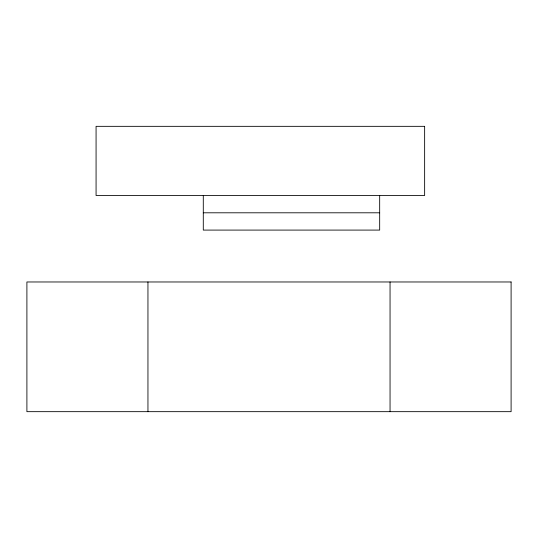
<?xml version="1.0" encoding="UTF-8"?>
<svg xmlns="http://www.w3.org/2000/svg" width="538" height="538" viewBox="0 0 538 538"><rect width="100%" height="100%" fill="white"/><g stroke="black" fill="none" stroke-linecap="round" stroke-linejoin="round"><path stroke-width="0.81" d="M203.29 212.799L379.673 212.799M390.05 281.973L390.05 411.664M379.673 195.502L379.673 230.089L203.29 230.089L203.29 195.502M147.95 281.973L147.95 411.664M424.637 126.336L96.073 126.336L96.073 195.502L424.637 195.502L424.637 126.336M511.1 281.973L26.9 281.973L26.9 411.664L511.1 411.664L511.1 281.973"/></g></svg>
